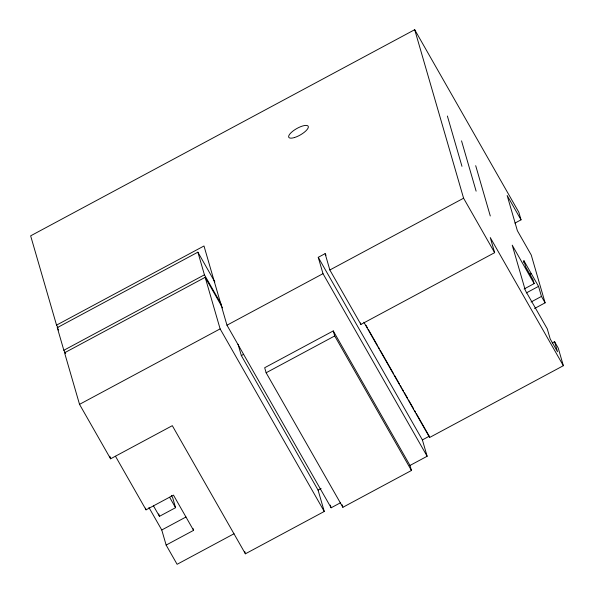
<?xml version="1.0" encoding="UTF-8"?>
<svg xmlns="http://www.w3.org/2000/svg" width="594" height="594" viewBox="0 0 594 594"><rect width="100%" height="100%" fill="white"/><g stroke="black" fill="none" stroke-linecap="round" stroke-linejoin="round"><path stroke-width="0.89" d="M523.641 262.481L523.923 260.736L538.543 286.36L541.461 296.421L545.114 302.829L534.548 308.501M514.953 223.099L521.035 219.832L518.852 212.288L414.701 29.7L30.65 235.84L56.549 325.126L57.915 327.532M56.549 325.126L203.994 245.983L226.975 325.208L331.125 507.788L340.622 502.695M65.682 353.497L63.84 350.274L57.276 327.643L197.869 252.175L214.842 281.942M63.84 350.274L204.433 274.814L197.869 252.175M222.602 307.892L205.168 277.331L64.575 352.791L79.529 404.351L110.588 458.806L172.312 425.675L245.396 553.808L324.265 511.471L318.065 490.095L241.327 355.561L238.046 344.238M409.994 465.458L333.256 330.925L264.672 367.731L266.134 372.765L342.872 507.298L411.449 470.485L409.994 465.458L427.138 456.259L322.995 273.671L318.25 257.321L325.111 253.638L326.024 255.249M79.529 404.351L220.122 328.883L205.168 277.331M226.975 325.208L322.995 273.671M363.884 322.245L429.618 437.481L563.35 365.704L490.265 237.57L494.646 252.665L360.914 324.443L329.848 269.988L463.587 198.21L414.701 29.7M241.327 355.561L243.614 354.328M266.134 372.765L334.712 335.952L333.256 330.925M529.648 274.398L531.229 273.544M524.123 288.988L534.147 283.605L533.056 279.833L525.749 267.018L523.923 260.736M526.291 292.931L538.543 286.36M531.058 302.004L541.461 296.421M115.481 456.251L146.05 509.845L173.478 495.121L193.577 530.353L166.142 545.084L177.109 564.3L234.029 533.746M153.512 505.925L159.444 516.335L175.564 507.684L172.72 497.876L171.347 495.478M166.142 545.084L161.768 529.989L185.974 516.995M552.301 342.916L554.588 341.691L558.241 348.099L563.35 365.704M318.065 490.095L321.109 488.461M427.138 456.259L422.393 439.909L429.254 436.226L416.409 413.706M521.035 219.832L507.15 195.485L517.367 230.695L531.251 255.041L545.114 302.829M534.147 283.605L512.228 245.166L525.356 290.436L547.282 328.876L550.2 338.936L557.506 351.752L554.588 341.691M463.587 198.21L494.646 252.665M365.941 325.23L367.315 327.643M368.235 329.247L377.413 345.337M378.326 346.948L379.247 348.552M380.16 350.163L393.466 373.485M394.386 375.096L399.435 383.947M400.349 385.551L401.269 387.162M402.183 388.773L403.564 391.186M404.477 392.79L407.692 398.426M408.605 400.029L413.654 408.88M414.575 410.491L415.488 412.095M318.25 257.321L422.393 439.909M334.712 335.952L411.449 470.485M204.433 274.814L221.413 304.574M220.122 328.883L324.265 511.471M169.624 497.275L175.564 507.684M57.276 327.643L58.65 330.056M148.916 507.462L161.768 529.989M475.697 165.681L490.288 215.978M461.538 140.86L476.128 191.157M447.379 116.03L461.969 166.335M429.254 436.226L429.618 437.481M360.476 322.943L360.914 324.443M325.111 253.638L329.848 269.988M342.137 504.781L342.872 507.298M330.346 505.115L331.125 507.788M244.706 551.418L245.396 553.808M193.065 528.578L193.577 530.353M158.739 513.884L159.444 516.335M145.552 508.152L146.05 509.845M109.845 456.244L110.588 458.806M294.476 137.541A11.182 3.661 -29.7 0 0 308.308 126.515A11.182 3.661 -29.7 0 0 292.664 131.304A11.182 3.661 -29.7 0 0 294.476 137.541"/></g></svg>
